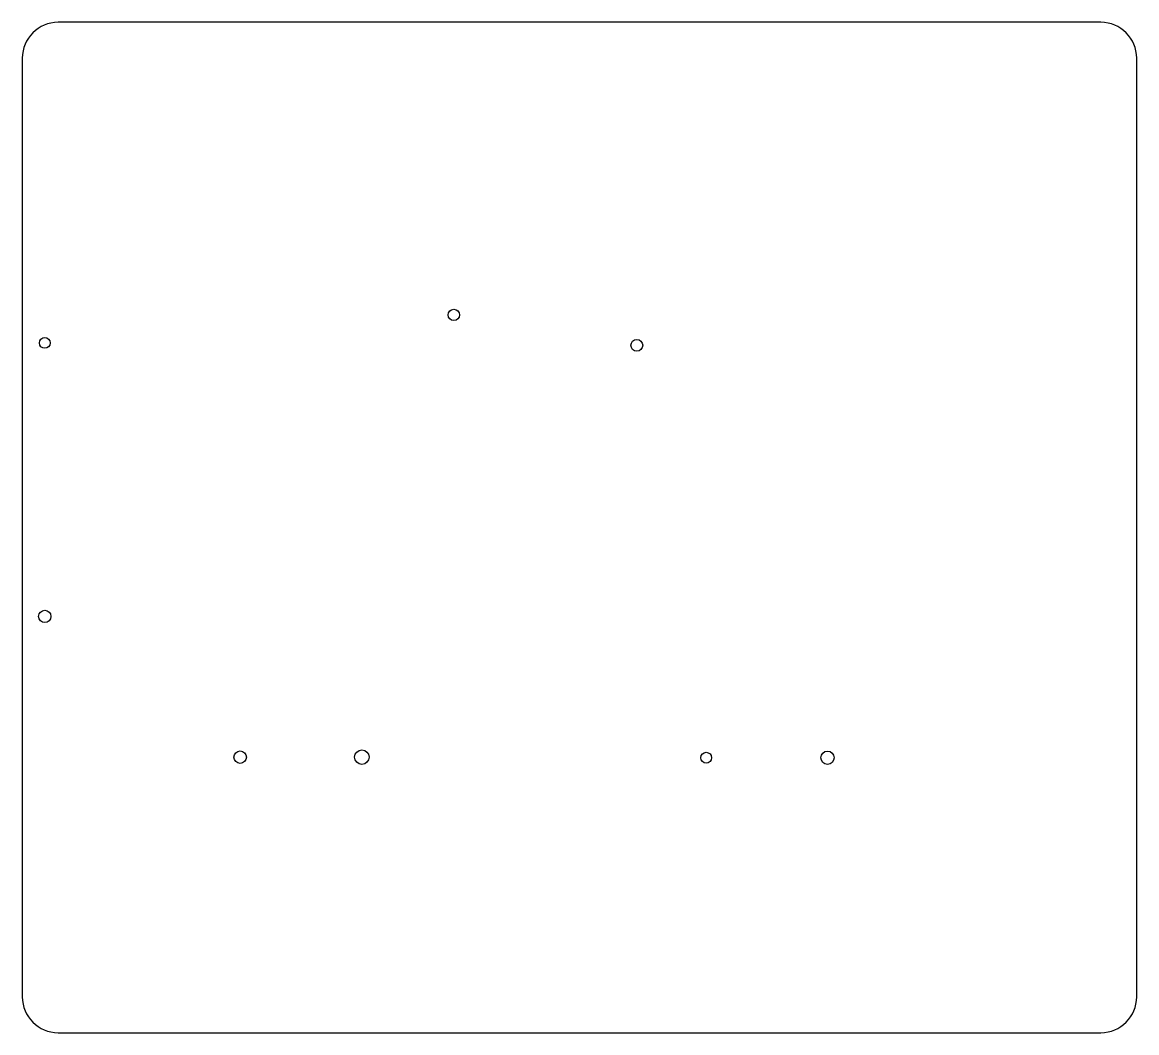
# Model space of a CAD drawing. Header units: millimetres. Extents: x 92.4 to 185.5, y -128 to -43.7.
import ezdxf

# ---------------------------------------------------------------- set-up
doc = ezdxf.new("R2010")
doc.units = ezdxf.units.MM

msp = doc.modelspace()

# ---------------------------------------------------------------- linework, layer by layer
at = {"color": 7, "linetype": 'Continuous', "lineweight": 25}
for p, q in [((182.525, -43.681), (95.43, -43.681)), ((92.43, -46.681), (92.43, -125.048)), ((185.525, -125.048), (185.525, -46.681)), ((95.43, -128.048), (182.525, -128.048))]:
    msp.add_line(p, q, dxfattribs=at)
for centre, radius in [((128.483, -68.113), 0.474), ((94.31, -70.45), 0.453), ((143.765, -70.653), 0.494), ((94.31, -93.285), 0.515), ((110.63, -105.04), 0.527), ((120.795, -105.04), 0.607), ((149.56, -105.09), 0.453), ((159.697, -105.09), 0.553)]:
    msp.add_circle(centre, radius, dxfattribs=at)
for centre, start, end in [((95.43, -46.681), 90, 180), ((182.525, -46.681), 0, 90), ((95.43, -125.048), 180, 270), ((182.525, -125.048), 270, 0)]:
    msp.add_arc(centre, 3, start, end, dxfattribs=at)

doc.saveas('drawing.dxf')
